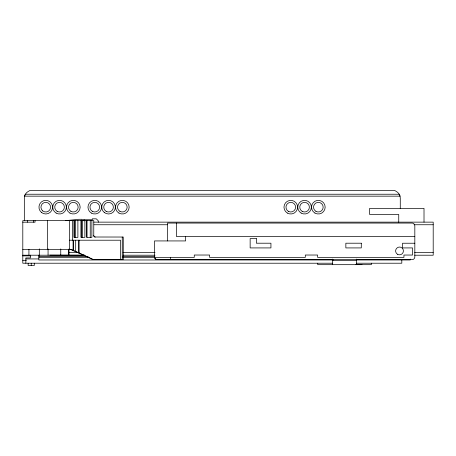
<?xml version="1.0" encoding="UTF-8"?>
<svg xmlns="http://www.w3.org/2000/svg" width="456" height="456" viewBox="0 0 456 456"><rect width="100%" height="100%" fill="white"/><g stroke="black" fill="none" stroke-linecap="round" stroke-linejoin="round"><path stroke-width="0.68" d="M332.669 263.22L22.8 263.22L22.8 220.647L93.782 220.647L93.765 235.501A1.493 1.442 90 0 0 93.885 236.1A1.545 1.488 89.3 0 0 94.455 236.784A1.607 1.55 88.4 0 0 95.002 237.006L123.257 237.034L123.257 259.51L92.853 259.51A210.125 12.58 24.1 0 0 79.105 253.154L73.513 250.789L73.513 240.215M84.098 220.949L84.138 219.752M65.675 220.647L78.734 219.296L81.789 219.296L82.063 219.752L92.306 219.752L92.306 218.834L96.307 218.834L98.245 220.778L98.296 222.14M93.856 222.14L433.2 222.14L433.2 255.217L414.703 255.217M22.8 222.18L35.049 222.18L35.049 220.647M94.061 224.745L167.266 224.745M414.002 224.745L433.2 224.745M414.823 236.459L176.375 236.459L176.375 223.064M69.323 240.215L120.521 240.215L120.521 259.51M414.823 243.236L402.54 243.236L402.54 247.921L412.526 247.921L412.526 255.041L403.936 255.041L403.936 257.389L317.627 257.389L317.627 255.029L305.298 255.029L305.298 257.389L209.652 257.389L209.652 255.029L194.262 255.029L194.262 257.389L154.538 257.389L155.194 258.74L156.522 259.561M22.8 249.552L71.187 249.552M68.959 252.618L78.916 252.618M123.029 252.618L155.04 252.618M414.703 252.618L433.2 252.618M22.8 255.206L84.702 255.206M84.611 255.217L49.75 255.092M123.029 255.217L155.04 255.217M22.8 255.873L30.637 255.873M38.88 256.756L87.968 256.756M122.824 256.756L154.835 256.756M38.88 257.218L88.675 257.218M122.824 257.218L154.835 257.218M25.861 258.934L38.68 258.934M333.399 259.977L38.88 259.977L38.88 255.206M356.164 259.977L410.229 259.977L410.229 259.088M332.669 260.387L356.404 260.387M22.8 260.467L26.362 260.467M356.404 263.22L401.81 263.22L401.81 259.589M355.868 264.6L361.99 264.6M70.788 249.552L73.513 250.789M424.012 222.14L424.012 208.358L369.651 208.358L369.651 214.485L398.743 214.485L398.743 222.14M400.277 208.7L400.277 198.138A7.655 7.655 0 0 0 396.446 191.509L394.674 190.483L29.936 190.483L28.158 191.509A7.655 7.655 0 0 0 24.333 198.138L24.333 220.67M371.332 263.22L371.332 264.674L317.735 264.674L317.735 263.22M356.404 259.076L356.404 264.674M332.669 259.076L332.669 264.674M185.632 236.459L185.632 240.933L154.493 240.933L154.493 256.905A2.759 2.759 0 0 0 157.252 259.658L412.07 259.658A2.759 2.759 0 0 0 414.823 256.905L414.823 225.817A2.759 2.759 0 0 0 412.07 223.064L167.5 223.064L167.5 240.933M170.498 257.389L170.498 259.658M122.248 237.034L122.248 259.51M91.878 220.647L91.878 237.354L86.737 237.354L86.737 220.647M90.248 220.647L90.248 237.354M86.965 220.647L86.965 237.354M84.879 220.647L84.879 237.354L80.957 237.354L80.957 220.647M82.439 220.647L82.439 237.354M81.293 220.647L81.293 237.354M79.105 240.215L79.105 253.154M78.421 240.215L78.421 252.846M77.885 220.647L77.885 237.354L73.963 237.354L73.963 220.647M75.685 240.215L75.685 251.701M75.439 220.647L75.439 237.354M74.299 220.647L74.299 237.354M73.074 240.215L73.074 250.589M72.413 220.647L72.413 240.215M69.358 220.647L69.358 249.552M69.016 248.919L69.016 255.206M68.662 249.398L68.662 255.206M60.756 248.902L60.756 255.206M48.068 248.856L48.068 255.206M47.601 220.647L47.601 249.552M39.313 248.856L39.313 255.206M34.285 263.22L34.285 265.517L28.158 265.517L28.158 263.22M33.522 220.647L33.522 222.18M31.225 263.22L31.225 265.517M30.455 255.206L30.455 257.936L25.861 257.936L25.861 263.22M28.927 249.398L28.927 255.206M27.394 220.647L27.394 222.18M95.298 237.029A1.539 1.522 -90 0 1 93.759 235.501M86.235 256.243A213.454 12.779 24.1 0 0 85.147 255.742A213.853 12.802 24.1 0 0 77.07 252.031M86.777 256.494A213.454 12.779 24.1 0 1 93.275 259.51M71.655 249.552A213.853 12.802 24.1 0 1 74.362 250.794M74.904 251.039A213.853 12.802 24.1 0 1 76.528 251.78M399.205 194.233L25.399 194.233A9.479 8.288 0 0 0 24.59 196.165L400.015 196.165A9.479 8.288 0 0 0 399.205 194.233M256.392 238.613L250.144 238.613L250.144 247.921L270.938 247.921L270.938 243.208L256.392 243.208L256.392 238.613M361.289 243.208L345.853 243.208L345.853 247.921L361.289 247.921L361.289 243.208M42.733 210.923A4.822 4.822 0 0 0 50.536 207.93A4.822 4.822 0 0 0 44.044 202.669A4.822 4.822 0 0 0 42.733 210.923M57.142 211.35A4.822 4.822 0 0 0 64.376 207.172A4.822 4.822 0 0 0 57.142 202.994A4.822 4.822 0 0 0 57.142 211.35M70.925 211.35A4.822 4.822 0 0 0 78.158 207.172A4.822 4.822 0 0 0 70.925 202.994A4.822 4.822 0 0 0 70.925 211.35M92.363 211.35A4.822 4.822 0 0 0 99.596 207.172A4.822 4.822 0 0 0 92.363 202.994A4.822 4.822 0 0 0 92.363 211.35M106.145 211.35A4.822 4.822 0 0 0 113.379 207.172A4.822 4.822 0 0 0 106.145 202.994A4.822 4.822 0 0 0 106.145 211.35M119.928 211.35A4.822 4.822 0 0 0 127.161 207.172A4.822 4.822 0 0 0 119.928 202.994A4.822 4.822 0 0 0 119.928 211.35M288.374 211.35A4.822 4.822 0 0 0 295.608 207.172A4.822 4.822 0 0 0 288.374 202.994A4.822 4.822 0 0 0 288.374 211.35M302.157 211.35A4.822 4.822 0 0 0 309.39 207.172A4.822 4.822 0 0 0 302.157 202.994A4.822 4.822 0 0 0 302.157 211.35M315.94 211.35A4.822 4.822 0 0 0 323.173 207.172A4.822 4.822 0 0 0 315.94 202.994A4.822 4.822 0 0 0 315.94 211.35M314.942 213.077A6.817 6.817 0 0 0 325.162 207.172A6.817 6.817 0 0 0 314.942 201.273A6.817 6.817 0 0 0 314.942 213.077M287.377 213.077A6.817 6.817 0 0 0 297.597 207.172A6.817 6.817 0 0 0 287.377 201.273A6.817 6.817 0 0 0 287.377 213.077M301.159 213.077A6.817 6.817 0 0 0 311.38 207.172A6.817 6.817 0 0 0 301.159 201.273A6.817 6.817 0 0 0 301.159 213.077M104.264 212.467A6.817 6.817 0 0 0 115.288 208.238A6.817 6.817 0 0 0 106.111 200.811A6.817 6.817 0 0 0 104.264 212.467M118.93 213.077A6.817 6.817 0 0 0 129.151 207.172A6.817 6.817 0 0 0 118.93 201.273A6.817 6.817 0 0 0 118.93 213.077M41.479 212.467A6.817 6.817 0 0 0 52.503 208.238A6.817 6.817 0 0 0 43.326 200.811A6.817 6.817 0 0 0 41.479 212.467M56.145 213.077A6.817 6.817 0 0 0 66.365 207.172A6.817 6.817 0 0 0 56.145 201.273A6.817 6.817 0 0 0 56.145 213.077M69.928 213.077A6.817 6.817 0 0 0 80.148 207.172A6.817 6.817 0 0 0 69.928 201.273A6.817 6.817 0 0 0 69.928 213.077M91.365 213.077A6.817 6.817 0 0 0 101.585 207.172A6.817 6.817 0 0 0 91.365 201.273A6.817 6.817 0 0 0 91.365 213.077M397.558 254.311A3.904 3.904 0 0 0 403.417 250.931A3.904 3.904 0 0 0 397.558 247.551A3.904 3.904 0 0 0 397.558 254.311"/></g></svg>
